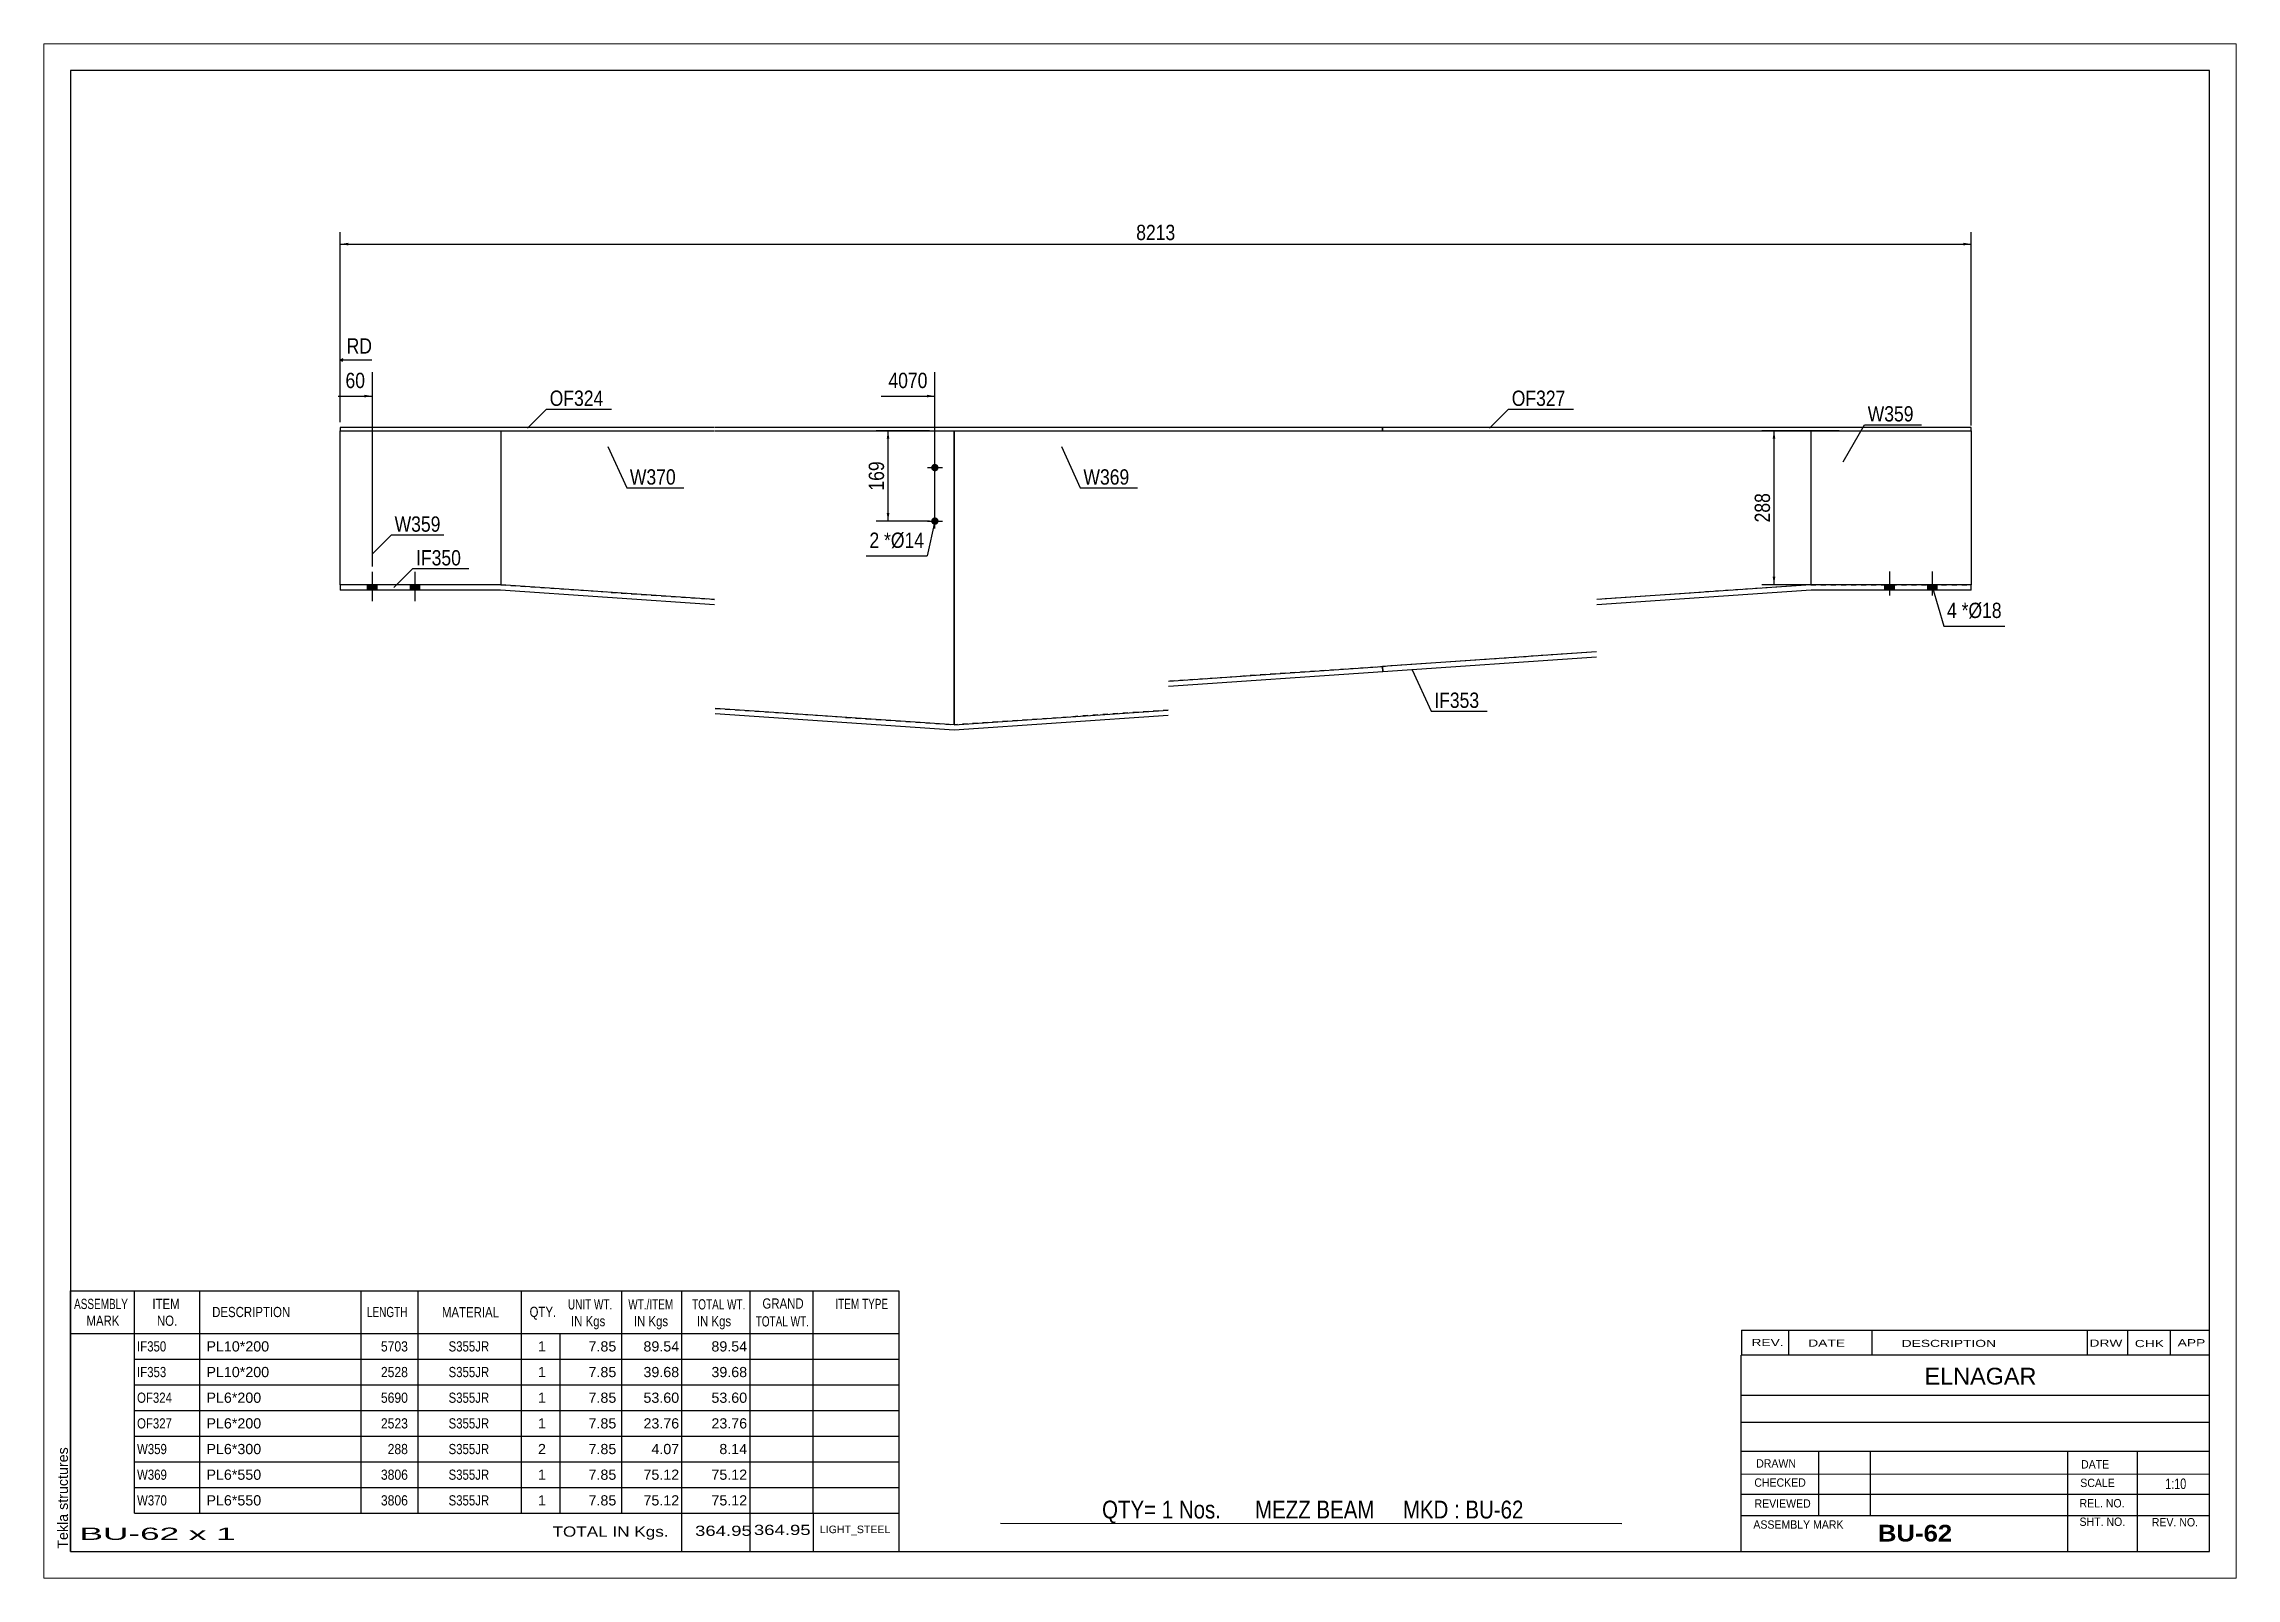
# Paper-space layout 'Layout1' of a CAD drawing. Header units: millimetres. Extents: x 0 to 410, y 0 to 287.
# The model-space entities are those that its viewports show. They can reach past a viewport. Long polylines and large blocks are cut down to what shows.
import ezdxf

# ---------------------------------------------------------------- set-up
doc = ezdxf.new("R2010")
doc.units = ezdxf.units.MM
doc.linetypes.add('DXK_LINE_DOT1', pattern=[1.8814, 0.9407, -0.9407])
doc.layers.add('Viewport layer', color=7, linetype='Continuous', plot=False)
doc.styles.add('Arial', font='ARIAL.TTF', dxfattribs={"height": 0.2})
doc.styles.add('Arial Bold', font='ARIALBD.TTF', dxfattribs={"height": 0.2})
doc.styles.add('Arial Narrow', font='ARIALN.TTF', dxfattribs={"height": 0.2})

# ---------------------------------------------------------------- blocks, each defined once
blk = doc.blocks.new('Unknown-629107507-1211')
at = {"color": 5, "linetype": 'Continuous'}
for p, q in [((349.56, 81.78), (-50.44, 81.78)), ((-50.44, 81.78), (-50.44, -195.22)), ((349.56, -195.22), (349.56, 81.78)), ((-50.44, -195.22), (349.56, -195.22))]:
    blk.add_line(p, q, dxfattribs=at)
at = {"color": 174, "linetype": 'Continuous', "style": 'Arial'}
blk.add_text('Tekla structures', height=1.9102, rotation=90, dxfattribs=at).set_placement((-50.94, -194.72))
blk = doc.blocks.new('Part-629107507-1279 - 1232')
at = {"color": 2, "linetype": 'Continuous'}
for p, q in [((194.92, 15), (194.92, 14.4)), ((234.92, 15), (194.92, 15)), ((194.92, 14.4), (234.92, 14.4)), ((305.02, 15), (235.02, 15)), ((235.02, 14.4), (305.02, 14.4)), ((305.02, 14.4), (305.02, 15))]:
    blk.add_line(p, q, dxfattribs=at)
blk = doc.blocks.new('Bolt-629107507-1442 - 1232')
at = {"linetype": 'Continuous'}
for points in [[(5.1, -15.4), (6.9, -15.4), (6.9, -14.4), (5.1, -14.4)], [(5.1, -15.4), (6.9, -15.4), (6.9, -14.4), (5.1, -14.4)], [(13.1, -15.4), (14.9, -15.4), (14.9, -14.4), (13.1, -14.4)], [(13.1, -15.4), (14.9, -15.4), (14.9, -14.4), (13.1, -14.4)]]:
    blk.add_hatch(color=3, dxfattribs=at).paths.add_polyline_path(points)
at = {"color": 3, "linetype": 'Continuous'}
for p, q in [((6, -17.5), (6, -12)), ((6, -17.5), (6, -12)), ((14, -17.5), (14, -12)), ((14, -17.5), (14, -12)), ((5.1, -15.4), (5.1, -14.4)), ((5.1, -15.4), (5.1, -14.4)), ((6.9, -15.4), (6.9, -14.4)), ((6.9, -15.4), (6.9, -14.4)), ((13.1, -15.4), (13.1, -14.4)), ((13.1, -15.4), (13.1, -14.4)), ((14.9, -15.4), (14.9, -14.4)), ((14.9, -15.4), (14.9, -14.4))]:
    blk.add_line(p, q, dxfattribs=at)
blk = doc.blocks.new('Part-629107507-1257 - 1232')
at = {"color": 2, "linetype": 'Continuous'}
for p, q in [((0, 15), (0, 14.4)), ((70, 15), (0, 15)), ((0, 14.4), (70, 14.4)), ((154.82, 15), (70.1, 15)), ((70.1, 14.4), (154.82, 14.4)), ((194.92, 15), (154.92, 15)), ((154.92, 14.4), (194.92, 14.4)), ((194.92, 14.4), (194.92, 15))]:
    blk.add_line(p, q, dxfattribs=at)
blk = doc.blocks.new('Part-629107507-1301 - 1232')
at = {"color": 2, "linetype": 'Continuous'}
for p, q in [((30, 14.4), (30, -14.4)), ((114.82, 14.4), (114.82, -40.6))]:
    blk.add_line(p, q, dxfattribs=at)
at = {"color": 7, "linetype": 'DXK_LINE_DOT1'}
for p, q in [((30, 14.4), (70, 14.4)), ((70.1, 14.4), (114.82, 14.4)), ((30, -14.4), (70, -17.15)), ((70.1, -37.52), (114.82, -40.6))]:
    blk.add_line(p, q, dxfattribs=at)
blk = doc.blocks.new('Part-629107507-1323 - 1232')
at = {"color": 2, "linetype": 'Continuous'}
for p, q in [((114.82, -40.6), (114.82, 14.4)), ((275.02, 14.4), (275.02, -14.4))]:
    blk.add_line(p, q, dxfattribs=at)
at = {"color": 7, "linetype": 'DXK_LINE_DOT1'}
for p, q in [((114.82, 14.4), (154.82, 14.4)), ((154.92, 14.4), (234.92, 14.4)), ((235.02, 14.4), (275.02, 14.4)), ((275.02, -14.4), (235.02, -17.15)), ((234.92, -26.95), (154.92, -32.45)), ((154.82, -37.85), (114.82, -40.6))]:
    blk.add_line(p, q, dxfattribs=at)
blk = doc.blocks.new('Part-629107507-1405 - 1232')
at = {"color": 2, "linetype": 'Continuous'}
for p, q in [((0, -14.4), (0, 14.4)), ((30, 14.4), (30, -14.4))]:
    blk.add_line(p, q, dxfattribs=at)
at = {"color": 7, "linetype": 'DXK_LINE_DOT1'}
for p, q in [((0, 14.4), (30, 14.4)), ((30, -14.4), (0, -14.4))]:
    blk.add_line(p, q, dxfattribs=at)
blk = doc.blocks.new('Part-629107507-1345 - 1232')
at = {"color": 2, "linetype": 'Continuous'}
for p, q in [((30, -14.4), (0, -14.4)), ((0, -14.4), (0, -15.4)), ((29.97, -15.4), (0, -15.4)), ((70, -18.16), (29.97, -15.4)), ((70, -17.15), (30, -14.4)), ((154.92, -32.45), (194.92, -29.7)), ((194.99, -30.7), (154.92, -33.45)), ((194.92, -29.7), (194.99, -30.7)), ((114.82, -40.6), (70.1, -37.52)), ((114.82, -41.6), (70.1, -38.52)), ((114.82, -40.6), (154.82, -37.85)), ((154.82, -38.85), (114.82, -41.6))]:
    blk.add_line(p, q, dxfattribs=at)
blk = doc.blocks.new('Part-629107507-1367 - 1232')
at = {"color": 2, "linetype": 'Continuous'}
for p, q in [((275.02, -14.4), (235.02, -17.15)), ((275.06, -15.4), (235.02, -18.16)), ((305.02, -14.4), (275.02, -14.4)), ((305.02, -15.4), (275.06, -15.4)), ((305.02, -15.4), (305.02, -14.4)), ((234.92, -26.95), (194.92, -29.7)), ((234.92, -27.95), (194.99, -30.7)), ((194.99, -30.7), (194.92, -29.7))]:
    blk.add_line(p, q, dxfattribs=at)
blk = doc.blocks.new('Part-629107507-1389 - 1232')
at = {"color": 2, "linetype": 'Continuous'}
for p, q in [((275.02, 14.4), (275.02, -14.4)), ((305.02, 14.4), (305.02, -14.4))]:
    blk.add_line(p, q, dxfattribs=at)
at = {"color": 7, "linetype": 'DXK_LINE_DOT1'}
for p, q in [((275.02, 14.4), (305.02, 14.4)), ((275.02, -14.4), (305.02, -14.4))]:
    blk.add_line(p, q, dxfattribs=at)
blk = doc.blocks.new('Bolt-629107507-1441 - 1232')
at = {"linetype": 'Continuous'}
for points in [[(110.5, 7.51, -1), (111.9, 7.51, -1)], [(110.5, -2.49, -1), (111.9, -2.49, -1)]]:
    blk.add_hatch(color=3, dxfattribs=at).paths.add_polyline_path(points)
at = {"color": 3, "linetype": 'Continuous'}
for p, q in [((111.2, 6.11), (111.2, 8.91)), ((109.8, 7.51), (112.6, 7.51)), ((109.8, -2.49), (112.6, -2.49)), ((111.2, -3.89), (111.2, -1.09))]:
    blk.add_line(p, q, dxfattribs=at)
blk = doc.blocks.new('Bolt-629107507-1478 - 1232')
at = {"linetype": 'Continuous'}
for points in [[(288.87, -15.4), (290.67, -15.4), (290.67, -14.4), (288.87, -14.4)], [(288.87, -15.4), (290.67, -15.4), (290.67, -14.4), (288.87, -14.4)], [(296.87, -15.4), (298.67, -15.4), (298.67, -14.4), (296.87, -14.4)], [(296.87, -15.4), (298.67, -15.4), (298.67, -14.4), (296.87, -14.4)]]:
    blk.add_hatch(color=3, dxfattribs=at).paths.add_polyline_path(points)
at = {"color": 3, "linetype": 'Continuous'}
for p, q in [((289.77, -16.4), (289.77, -11.9)), ((289.77, -16.4), (289.77, -11.9)), ((297.77, -16.4), (297.77, -11.9)), ((297.77, -16.4), (297.77, -11.9)), ((288.87, -15.4), (288.87, -14.4)), ((288.87, -15.4), (288.87, -14.4)), ((290.67, -15.4), (290.67, -14.4)), ((290.67, -15.4), (290.67, -14.4)), ((296.87, -15.4), (296.87, -14.4)), ((296.87, -15.4), (296.87, -14.4)), ((298.67, -15.4), (298.67, -14.4)), ((298.67, -15.4), (298.67, -14.4))]:
    blk.add_line(p, q, dxfattribs=at)
blk = doc.blocks.new('StraightDimension-629107507-1532 - 1232')
at = {"linetype": 'Continuous'}
blk.add_hatch(color=7, dxfattribs=at).paths.add_polyline_path([(4.5, 21.14), (6, 20.89), (4.5, 20.64)])
at = {"color": 7, "linetype": 'Continuous'}
for p, q in [((6, -11), (6, 25.39)), ((-0.41, 20.89), (6, 20.89))]:
    blk.add_line(p, q, dxfattribs=at)
at = {"color": 0, "linetype": 'Continuous'}
blk.add_wipeout([(6.53, 28.24), (6.53, 32.44), (0.59, 32.44), (0.59, 28.24)], dxfattribs=at)
at = {"color": 3, "linetype": 'Continuous', "style": 'Arial Narrow'}
blk.add_text('RD', height=2.863, dxfattribs=at).set_placement((1.19, 28.84))
at = {"color": 0}
blk.add_wipeout([(5.22, 21.79), (5.22, 25.99), (0.37, 25.99), (0.37, 21.79)], dxfattribs=at)
at = {"color": 7, "linetype": 'Continuous'}
for p, q in [((0, 16), (0, 32.14)), ((0.5, 27.89), (0, 27.64)), ((0.5, 27.39), (0, 27.64)), ((5.93, 27.64), (0, 27.64))]:
    blk.add_line(p, q, dxfattribs=at)
at = {"color": 3, "style": 'Arial Narrow'}
blk.add_text('60', height=2.863, dxfattribs=at).set_placement((0.97, 22.39))
blk = doc.blocks.new('StraightDimension-629107507-1489 - 1232')
at = {"linetype": 'Continuous'}
for points in [[(102.19, 12.9), (102.44, 14.4), (102.69, 12.9)], [(102.69, -0.99), (102.44, -2.49), (102.19, -0.99)]]:
    blk.add_hatch(color=7, dxfattribs=at).paths.add_polyline_path(points)
at = {"color": 7, "linetype": 'Continuous'}
for p, q in [((110.2, 14.4), (100.19, 14.4)), ((102.44, -2.49), (102.44, 14.4)), ((110.2, -2.49), (100.19, -2.49))]:
    blk.add_line(p, q, dxfattribs=at)
at = {"color": 0}
blk.add_wipeout([(102.29, 9.3), (98.09, 9.3), (98.09, 2.61), (102.29, 2.61)], dxfattribs=at)
at = {"color": 3, "style": 'Arial Narrow'}
blk.add_text('169', height=2.863, rotation=90.0002, dxfattribs=at).set_placement((101.69, 3.21))
blk = doc.blocks.new('StraightDimension-629107507-1510 - 1232')
at = {"linetype": 'Continuous'}
for points in [[(267.88, 12.9), (268.13, 14.4), (268.38, 12.9)], [(268.38, -12.9), (268.13, -14.4), (267.88, -12.9)]]:
    blk.add_hatch(color=7, dxfattribs=at).paths.add_polyline_path(points)
at = {"color": 7, "linetype": 'Continuous'}
for p, q in [((280.3, 14.4), (265.88, 14.4)), ((268.13, -14.4), (268.13, 14.4)), ((280.43, -14.4), (265.88, -14.4))]:
    blk.add_line(p, q, dxfattribs=at)
at = {"color": 0}
blk.add_wipeout([(267.98, 3.34), (263.78, 3.34), (263.78, -3.34), (267.98, -3.34)], dxfattribs=at)
at = {"color": 3, "style": 'Arial Narrow'}
blk.add_text('288', height=2.863, rotation=90.0002, dxfattribs=at).set_placement((267.38, -2.74))
blk = doc.blocks.new('StraightDimension-629107507-1531 - 1232')
at = {"linetype": 'Continuous'}
blk.add_hatch(color=7, dxfattribs=at).paths.add_polyline_path([(109.7, 21.14), (111.2, 20.89), (109.7, 20.64)])
at = {"color": 7, "linetype": 'Continuous'}
for p, q in [((111.2, -1.49), (111.2, 25.39)), ((101.13, 20.89), (111.2, 20.89))]:
    blk.add_line(p, q, dxfattribs=at)
at = {"color": 0}
blk.add_wipeout([(110.42, 21.79), (110.42, 25.99), (101.91, 25.99), (101.91, 21.79)], dxfattribs=at)
at = {"color": 3, "style": 'Arial Narrow'}
blk.add_text('4070', height=2.863, dxfattribs=at).set_placement((102.51, 22.39))
blk = doc.blocks.new('StraightDimension-629107507-1834 - 1232')
at = {"linetype": 'Continuous'}
for points in [[(1.5, 49.07), (0, 49.32), (1.5, 49.57)], [(303.52, 49.57), (305.02, 49.32), (303.52, 49.07)]]:
    blk.add_hatch(color=7, dxfattribs=at).paths.add_polyline_path(points)
at = {"color": 7, "linetype": 'Continuous'}
for p, q in [((0, 16), (0, 51.57)), ((0, 49.32), (305.02, 49.32)), ((305.02, 15.4), (305.02, 51.57))]:
    blk.add_line(p, q, dxfattribs=at)
at = {"color": 0}
blk.add_wipeout([(156.77, 49.47), (156.77, 53.67), (148.25, 53.67), (148.25, 49.47)], dxfattribs=at)
at = {"color": 3, "style": 'Arial Narrow'}
blk.add_text('8213', height=2.863, dxfattribs=at).set_placement((148.85, 50.07))
blk = doc.blocks.new('CBS_BOM-629107507-1855')
at = {"color": 7, "linetype": 'Continuous'}
for p, q in [((-50.47, -154.46), (-50.47, -146.46)), ((-50.47, -146.46), (104.45, -146.46)), ((-38.47, -154.46), (-38.47, -146.46)), ((-26.28, -154.46), (-26.28, -146.46)), ((3.88, -154.46), (3.88, -146.46)), ((14.56, -154.46), (14.56, -146.46)), ((33.88, -154.46), (33.88, -146.46)), ((52.68, -154.46), (52.68, -146.46)), ((63.89, -154.46), (63.89, -146.46)), ((76.68, -154.46), (76.68, -146.46)), ((88.43, -154.46), (88.43, -146.46)), ((104.45, -146.46), (104.45, -154.45)), ((-50.47, -154.46), (104.45, -154.46)), ((-50.47, -159.26), (-50.47, -154.46)), ((-38.47, -159.26), (-38.47, -154.46)), ((-26.28, -159.26), (-26.28, -154.46)), ((3.88, -159.26), (3.88, -154.46)), ((14.56, -159.26), (14.56, -154.46)), ((33.88, -159.26), (33.88, -154.46)), ((41.14, -159.26), (41.14, -154.46)), ((52.68, -159.26), (52.68, -154.46)), ((63.89, -159.26), (63.89, -154.46)), ((76.68, -159.26), (76.68, -154.46)), ((88.44, -159.26), (88.44, -154.46)), ((104.45, -154.46), (104.45, -159.26)), ((-50.47, -164.06), (-50.47, -159.26)), ((-38.47, -159.26), (104.45, -159.26)), ((-38.47, -164.06), (-38.47, -159.26)), ((-26.28, -164.06), (-26.28, -159.26)), ((3.88, -164.06), (3.88, -159.26)), ((14.56, -164.06), (14.56, -159.26)), ((33.88, -164.06), (33.88, -159.26)), ((41.14, -164.06), (41.14, -159.26)), ((52.68, -164.06), (52.68, -159.26)), ((63.89, -164.06), (63.89, -159.26)), ((76.68, -164.06), (76.68, -159.26)), ((88.44, -164.06), (88.44, -159.26)), ((104.45, -159.26), (104.45, -164.06)), ((-50.47, -168.86), (-50.47, -164.06)), ((-38.47, -164.06), (104.45, -164.06)), ((-38.47, -168.86), (-38.47, -164.06)), ((-26.28, -168.86), (-26.28, -164.06)), ((3.88, -168.86), (3.88, -164.06)), ((14.56, -168.86), (14.56, -164.06)), ((33.88, -168.86), (33.88, -164.06)), ((41.14, -168.86), (41.14, -164.06)), ((52.68, -168.86), (52.68, -164.06)), ((63.89, -168.86), (63.89, -164.06)), ((76.68, -168.86), (76.68, -164.06)), ((88.44, -168.86), (88.44, -164.06)), ((104.45, -164.06), (104.45, -168.86)), ((-50.47, -173.66), (-50.47, -168.86)), ((-38.47, -168.86), (104.45, -168.86)), ((-38.47, -173.66), (-38.47, -168.86)), ((-26.28, -173.66), (-26.28, -168.86)), ((3.88, -173.66), (3.88, -168.86)), ((14.56, -173.66), (14.56, -168.86)), ((33.88, -173.66), (33.88, -168.86)), ((41.14, -173.66), (41.14, -168.86)), ((52.68, -173.66), (52.68, -168.86)), ((63.89, -173.66), (63.89, -168.86)), ((76.68, -173.66), (76.68, -168.86)), ((88.44, -173.66), (88.44, -168.86)), ((104.45, -168.86), (104.45, -173.66)), ((-50.47, -178.46), (-50.47, -173.66)), ((-38.47, -173.66), (104.45, -173.66)), ((-38.47, -178.46), (-38.47, -173.66)), ((-26.28, -178.46), (-26.28, -173.66)), ((3.88, -178.46), (3.88, -173.66)), ((14.56, -178.46), (14.56, -173.66)), ((33.88, -178.46), (33.88, -173.66)), ((41.14, -178.46), (41.14, -173.66)), ((52.68, -178.46), (52.68, -173.66)), ((63.89, -178.46), (63.89, -173.66)), ((76.68, -178.46), (76.68, -173.66)), ((88.44, -178.46), (88.44, -173.66)), ((104.45, -173.66), (104.45, -178.46)), ((-50.47, -183.26), (-50.47, -178.46)), ((-38.47, -178.46), (104.45, -178.46)), ((-38.47, -183.26), (-38.47, -178.46)), ((-26.28, -183.26), (-26.28, -178.46)), ((3.88, -183.26), (3.88, -178.46)), ((14.56, -183.26), (14.56, -178.46)), ((33.88, -183.26), (33.88, -178.46)), ((41.14, -183.26), (41.14, -178.46)), ((52.68, -183.26), (52.68, -178.46)), ((63.89, -183.26), (63.89, -178.46)), ((76.68, -183.26), (76.68, -178.46)), ((88.44, -183.26), (88.44, -178.46)), ((104.45, -178.46), (104.45, -183.26)), ((-50.47, -188.06), (-50.47, -183.26)), ((-38.47, -183.26), (104.45, -183.26)), ((-38.47, -188.06), (-38.47, -183.26)), ((-26.28, -188.06), (-26.28, -183.26)), ((3.88, -188.06), (3.88, -183.26)), ((14.56, -188.06), (14.56, -183.26)), ((33.88, -188.06), (33.88, -183.26)), ((41.14, -188.06), (41.14, -183.26)), ((52.68, -188.06), (52.68, -183.26)), ((63.89, -188.06), (63.89, -183.26)), ((76.68, -188.06), (76.68, -183.26)), ((88.44, -188.06), (88.44, -183.26)), ((104.45, -183.26), (104.45, -188.06)), ((-50.47, -195.26), (-50.47, -188.08)), ((-38.47, -188.06), (104.45, -188.06)), ((63.89, -195.26), (63.89, -188.08)), ((76.68, -195.26), (76.68, -188.08)), ((88.48, -195.26), (88.48, -188.08)), ((104.45, -188.06), (104.45, -195.26)), ((-50.47, -195.26), (104.45, -195.26))]:
    blk.add_line(p, q, dxfattribs=at)
at = {"color": 3, "linetype": 'Continuous', "style": 'Arial'}
for s, height, width, p in [('ASSEMBLY', 1.91, 0.7, (-49.79, -149.88)), ('MARK', 1.91, 0.8, (-47.47, -153.02)), ('ITEM', 1.91, 0.8, (-35.14, -149.88)), ('NO.', 1.91, 0.8, (-34.29, -153.02)), ('DESCRIPTION', 1.9102, 0.8, (-23.96, -151.39)), ('LENGTH', 1.91, 0.7, (4.99, -151.39)), ('MATERIAL', 1.91, 0.8, (19.01, -151.43)), ('QTY.', 1.91, 0.8, (35.4, -151.36)), ('UNIT WT.', 1.91, 0.7, (42.57, -149.96)), ('IN Kgs', 1.91, 0.8, (43.15, -153.1)), ('WT./ITEM', 1.91, 0.7, (53.86, -149.96)), ('IN Kgs', 1.91, 0.8, (54.9, -153.1)), ('TOTAL WT.', 1.91, 0.7, (65.8, -149.96)), ('IN Kgs', 1.91, 0.8, (66.69, -153.1)), ('TOTAL WT.', 1.91, 0.7, (77.69, -153.14)), ('GRAND', 1.91, 0.8, (78.95, -149.8)), ('ITEM TYPE', 1.91, 0.7, (92.59, -149.88))]:
    blk.add_text(s, height=height, dxfattribs=dict(at, width=width)).set_placement(p)
at = {"color": 7, "linetype": 'Continuous', "style": 'Arial'}
for s, width, p in [('IF350', 0.8, (-38.01, -157.82)), ('5703', 0.85, (7.6, -157.82)), ('S355JR', 0.8, (20.25, -157.82)), ('IF353', 0.8, (-38.01, -162.62)), ('2528', 0.85, (7.6, -162.62)), ('S355JR', 0.8, (20.25, -162.62)), ('OF324', 0.8, (-38.01, -167.42)), ('5690', 0.85, (7.6, -167.42)), ('S355JR', 0.8, (20.25, -167.42)), ('OF327', 0.8, (-38.01, -172.22)), ('2523', 0.85, (7.6, -172.22)), ('S355JR', 0.8, (20.25, -172.22)), ('W359', 0.8, (-38.01, -177.02)), ('288', 0.85, (8.86, -177.02)), ('S355JR', 0.8, (20.25, -177.02)), ('W369', 0.8, (-38.01, -181.82)), ('3806', 0.85, (7.6, -181.82)), ('S355JR', 0.8, (20.25, -181.82)), ('W370', 0.8, (-38.01, -186.62)), ('3806', 0.85, (7.6, -186.62)), ('S355JR', 0.8, (20.25, -186.62))]:
    blk.add_text(s, height=1.91, dxfattribs=dict(at, width=width)).set_placement(p)
for s, p in [('PL10*200', (-25.03, -157.82)), ('1', (36.97, -157.82)), ('7.85', (46.43, -157.82)), ('89.54', (56.7, -157.82)), ('89.54', (69.41, -157.82)), ('PL10*200', (-25.03, -162.62)), ('1', (36.97, -162.62)), ('7.85', (46.43, -162.62)), ('39.68', (56.7, -162.62)), ('39.68', (69.41, -162.62)), ('PL6*200', (-25.03, -167.42)), ('1', (36.97, -167.42)), ('7.85', (46.43, -167.42)), ('53.60', (56.7, -167.42)), ('53.60', (69.41, -167.42)), ('PL6*200', (-25.03, -172.22)), ('1', (36.97, -172.22)), ('7.85', (46.43, -172.22)), ('23.76', (56.7, -172.22)), ('23.76', (69.41, -172.22)), ('PL6*300', (-25.03, -177.02)), ('2', (36.97, -177.02)), ('7.85', (46.43, -177.02)), ('4.07', (58.18, -177.02)), ('8.14', (70.89, -177.02)), ('PL6*550', (-25.03, -181.82)), ('1', (36.97, -181.82)), ('7.85', (46.43, -181.82)), ('75.12', (56.7, -181.82)), ('75.12', (69.41, -181.82)), ('PL6*550', (-25.03, -186.62)), ('1', (36.97, -186.62)), ('7.85', (46.43, -186.62)), ('75.12', (56.7, -186.62)), ('75.12', (69.41, -186.62))]:
    blk.add_text(s, height=1.91, dxfattribs=at).set_placement(p)
at = {"color": 6, "linetype": 'Continuous', "style": 'Arial'}
for s, height, width, p in [('BU-62 x 1', 2.292, 2.05, (-48.75, -193.06)), ('TOTAL IN Kgs.', 1.9102, 1.2, (39.69, -192.46)), ('364.95', 1.91, 1.3, (66.35, -192.31)), ('364.95', 1.91, 1.3, (77.35, -192.15))]:
    blk.add_text(s, height=height, dxfattribs=dict(at, width=width)).set_placement(p)
blk.add_text('LIGHT_STEEL', height=1.4135, dxfattribs=at).set_placement((89.7, -191.8))
blk = doc.blocks.new('CBS_CALLOFF-629107507-1856')
at = {"color": 7, "linetype": 'Continuous'}
blk.add_line((123.44, -189.96), (239.67, -189.97), dxfattribs=at)
at = {"color": 3, "linetype": 'Continuous', "style": 'Arial Narrow'}
blk.add_text('QTY= 1 Nos.      MEZZ BEAM     MKD : BU-62', height=3.3405, dxfattribs=at).set_placement((142.47, -189.06))
blk = doc.blocks.new('CBS_NAME_BLOG-629107507-1857')
at = {"color": 7, "linetype": 'Continuous'}
for p, q in [((261.97, -158.47), (349.48, -158.47)), ((261.97, -195.18), (261.97, -158.48)), ((261.97, -166.01), (349.49, -166.01)), ((262.04, -171.06), (349.56, -171.06)), ((261.97, -176.44), (349.48, -176.44)), ((276.49, -188.54), (276.49, -176.44)), ((286.17, -188.52), (286.17, -176.45)), ((323.09, -195.18), (323.09, -176.45)), ((336.14, -195.18), (336.14, -176.44)), ((261.97, -180.74), (349.56, -180.72)), ((261.97, -184.48), (349.48, -184.48)), ((261.97, -188.53), (349.48, -188.53)), ((261.97, -195.22), (349.56, -195.22))]:
    blk.add_line(p, q, dxfattribs=at)
at = {"color": 3, "linetype": 'Continuous', "style": 'Arial'}
blk.add_text('ELNAGAR', height=3.133, dxfattribs=at).set_placement((296.29, -164))
at = {"color": 3, "linetype": 'Continuous'}
for s, height, style, width, p in [('DRAWN', 1.566, 'Arial', 0.9, (264.8, -179.54)), ('DATE', 1.566, 'Arial', 0.9, (325.56, -179.71)), ('CHECKED', 1.566, 'Arial', 0.9, (264.45, -183.12)), ('SCALE', 1.566, 'Arial', 0.9, (325.41, -183.18)), ('1:10', 1.957, 'Arial Narrow', 0.9, (341.3, -183.54)), ('REVIEWED', 1.566, 'Arial', 0.9, (264.49, -187.04)), ('REL. NO.', 1.566, 'Arial', 0.9, (325.27, -186.99)), ('ASSEMBLY MARK', 1.5663, 'Arial', 0.9, (264.27, -190.97)), ('BU-62', 3.131, 'Arial Bold', 1.1, (287.55, -193.37)), ('SHT. NO.', 1.566, 'Arial', 0.9, (325.27, -190.45)), ('REV. NO.', 1.566, 'Arial', 0.9, (338.79, -190.54))]:
    blk.add_text(s, height=height, dxfattribs=dict(at, style=style, width=width)).set_placement(p)
blk = doc.blocks.new('CBS_REVISION-629107507-1858')
at = {"color": 7, "linetype": 'Continuous'}
for p, q in [((262.05, -153.84), (349.55, -153.84)), ((262.05, -153.84), (262.05, -158.47)), ((270.85, -153.84), (270.85, -158.47)), ((286.44, -153.84), (286.44, -158.41)), ((326.7, -153.84), (326.7, -158.47)), ((334.24, -153.84), (334.24, -158.47)), ((342.19, -153.84), (342.19, -158.47)), ((262.05, -158.47), (349.55, -158.47))]:
    blk.add_line(p, q, dxfattribs=at)
at = {"color": 7, "style": 'Arial Narrow', "width": 1.7}
for s, height, p in [('REV.', 1.326, (263.91, -156.8)), ('DATE', 1.326, (274.53, -156.91)), ('DESCRIPTION', 1.3257, (292.01, -156.97)), ('DRW', 1.326, (327.13, -156.91)), ('CHK', 1.326, (335.61, -157)), ('APP', 1.326, (343.62, -156.84))]:
    blk.add_text(s, height=height, dxfattribs=at).set_placement(p)
blk = doc.blocks.new('Mark-629107507-1252 - 1232')
at = {"color": 0}
blk.add_wipeout([(49.21, 19.06), (49.21, 22.06), (39.16, 22.06), (39.16, 19.06)], dxfattribs=at)
blk.add_wipeout([(49.21, 19.06), (49.21, 22.06), (39.16, 22.06), (39.16, 19.06)], dxfattribs=at)
at = {"color": 7, "linetype": 'Continuous'}
for p, q in [((35.02, 14.92), (38.56, 18.46)), ((38.56, 18.46), (50.71, 18.46))]:
    blk.add_line(p, q, dxfattribs=at)
at = {"color": 3, "style": 'Arial Narrow'}
blk.add_text('OF324', height=2.863, dxfattribs=at).set_placement((39.16, 19.06))
blk = doc.blocks.new('Mark-629107507-1275 - 1232')
at = {"color": 0}
blk.add_wipeout([(229.13, 19.05), (229.13, 22.05), (219.08, 22.05), (219.08, 19.05)], dxfattribs=at)
blk.add_wipeout([(229.13, 19.05), (229.13, 22.05), (219.08, 22.05), (219.08, 19.05)], dxfattribs=at)
at = {"color": 7, "linetype": 'Continuous'}
for p, q in [((214.95, 14.91), (218.48, 18.45)), ((218.48, 18.45), (230.63, 18.45))]:
    blk.add_line(p, q, dxfattribs=at)
at = {"color": 3, "style": 'Arial Narrow'}
blk.add_text('OF327', height=2.863, dxfattribs=at).set_placement((219.08, 19.05))
blk = doc.blocks.new('Mark-629107507-1297 - 1232')
at = {"color": 0}
blk.add_wipeout([(62.75, 4.33), (62.75, 7.33), (54.16, 7.33), (54.16, 4.33)], dxfattribs=at)
blk.add_wipeout([(62.75, 4.33), (62.75, 7.33), (54.16, 7.33), (54.16, 4.33)], dxfattribs=at)
at = {"color": 7, "linetype": 'Continuous'}
for p, q in [((50.02, 11.47), (53.56, 3.73)), ((53.56, 3.73), (64.25, 3.73))]:
    blk.add_line(p, q, dxfattribs=at)
at = {"color": 3, "style": 'Arial Narrow'}
blk.add_text('W370', height=2.863, dxfattribs=at).set_placement((54.16, 4.33))
blk = doc.blocks.new('Mark-629107507-1319 - 1232')
at = {"color": 0}
blk.add_wipeout([(147.57, 4.33), (147.57, 7.33), (138.98, 7.33), (138.98, 4.33)], dxfattribs=at)
blk.add_wipeout([(147.57, 4.33), (147.57, 7.33), (138.98, 7.33), (138.98, 4.33)], dxfattribs=at)
at = {"color": 7, "linetype": 'Continuous'}
for p, q in [((134.85, 11.47), (138.38, 3.73)), ((138.38, 3.73), (149.07, 3.73))]:
    blk.add_line(p, q, dxfattribs=at)
at = {"color": 3, "style": 'Arial Narrow'}
blk.add_text('W369', height=2.863, dxfattribs=at).set_placement((138.98, 4.33))
blk = doc.blocks.new('Mark-629107507-1341 - 1232')
at = {"color": 0}
blk.add_wipeout([(22.57, -10.79), (22.57, -7.79), (14.17, -7.79), (14.17, -10.79)], dxfattribs=at)
blk.add_wipeout([(22.57, -10.79), (22.57, -7.79), (14.17, -7.79), (14.17, -10.79)], dxfattribs=at)
at = {"color": 7, "linetype": 'Continuous'}
for p, q in [((10.03, -14.92), (13.57, -11.39)), ((13.57, -11.39), (24.07, -11.39))]:
    blk.add_line(p, q, dxfattribs=at)
at = {"color": 3, "style": 'Arial Narrow'}
blk.add_text('IF350', height=2.863, dxfattribs=at).set_placement((14.17, -10.79))
blk = doc.blocks.new('Mark-629107507-1363 - 1232')
at = {"color": 0}
blk.add_wipeout([(213, -37.43), (213, -34.43), (204.59, -34.43), (204.59, -37.43)], dxfattribs=at)
blk.add_wipeout([(213, -37.43), (213, -34.43), (204.59, -34.43), (204.59, -37.43)], dxfattribs=at)
at = {"color": 7, "linetype": 'Continuous'}
for p, q in [((200.46, -30.29), (203.99, -38.03)), ((203.99, -38.03), (214.5, -38.03))]:
    blk.add_line(p, q, dxfattribs=at)
at = {"color": 3, "style": 'Arial Narrow'}
blk.add_text('IF353', height=2.863, dxfattribs=at).set_placement((204.59, -37.43))
blk = doc.blocks.new('Mark-629107507-1385 - 1232')
at = {"color": 0}
blk.add_wipeout([(294.24, 16.14), (294.24, 19.14), (285.65, 19.14), (285.65, 16.14)], dxfattribs=at)
blk.add_wipeout([(294.24, 16.14), (294.24, 19.14), (285.65, 19.14), (285.65, 16.14)], dxfattribs=at)
at = {"color": 7, "linetype": 'Continuous'}
for p, q in [((281.05, 8.61), (285.05, 15.54)), ((285.05, 15.54), (295.74, 15.54))]:
    blk.add_line(p, q, dxfattribs=at)
at = {"color": 3, "style": 'Arial Narrow'}
blk.add_text('W359', height=2.863, dxfattribs=at).set_placement((285.65, 16.14))
blk = doc.blocks.new('Mark-629107507-1401 - 1232')
at = {"color": 0}
blk.add_wipeout([(18.75, -4.48), (18.75, -1.48), (10.16, -1.48), (10.16, -4.48)], dxfattribs=at)
blk.add_wipeout([(18.75, -4.48), (18.75, -1.48), (10.16, -1.48), (10.16, -4.48)], dxfattribs=at)
at = {"color": 7, "linetype": 'Continuous'}
for p, q in [((6.03, -8.61), (9.56, -5.08)), ((9.56, -5.08), (19.35, -5.08))]:
    blk.add_line(p, q, dxfattribs=at)
at = {"color": 3, "style": 'Arial Narrow'}
blk.add_text('W359', height=2.863, dxfattribs=at).set_placement((10.16, -4.48))
blk = doc.blocks.new('Mark-629107507-1437 - 1232')
at = {"color": 0}
blk.add_wipeout([(100.79, -7.5), (100.79, -4.5), (98.96, -4.5), (98.96, -7.5)], dxfattribs=at)
blk.add_wipeout([(100.79, -7.5), (100.79, -4.5), (98.96, -4.5), (98.96, -7.5)], dxfattribs=at)
blk.add_wipeout([(102.97, -7.5), (102.97, -4.5), (101.69, -4.5), (101.69, -7.5)], dxfattribs=at)
blk.add_wipeout([(102.97, -7.5), (102.97, -4.5), (101.69, -4.5), (101.69, -7.5)], dxfattribs=at)
at = {"color": 3, "style": 'Arial Narrow'}
blk.add_text('2', height=2.86, dxfattribs=at).set_placement((98.96, -7.5))
at = {"color": 0}
blk.add_wipeout([(109.18, -7.5), (109.18, -4.5), (102.97, -4.5), (102.97, -7.5)], dxfattribs=at)
blk.add_wipeout([(109.18, -7.5), (109.18, -4.5), (102.97, -4.5), (102.97, -7.5)], dxfattribs=at)
at = {"color": 7, "linetype": 'Continuous'}
for p in [(111.2, -2.49), (98.36, -9)]:
    blk.add_line(p, (109.78, -9), dxfattribs=at)
at = {"color": 3, "style": 'Arial Narrow'}
for s, height, p in [('*', 2.86, (101.69, -7.5)), ('Ø14', 2.863, (102.97, -7.5))]:
    blk.add_text(s, height=height, dxfattribs=at).set_placement(p)
blk = doc.blocks.new('Mark-629107507-1474 - 1232')
at = {"color": 0}
blk.add_wipeout([(302.32, -20.62), (302.32, -17.62), (300.49, -17.62), (300.49, -20.62)], dxfattribs=at)
blk.add_wipeout([(302.32, -20.62), (302.32, -17.62), (300.49, -17.62), (300.49, -20.62)], dxfattribs=at)
at = {"color": 7, "linetype": 'Continuous'}
blk.add_line((297.77, -14.9), (299.89, -22.12), dxfattribs=at)
at = {"color": 0}
blk.add_wipeout([(304.49, -20.62), (304.49, -17.62), (303.22, -17.62), (303.22, -20.62)], dxfattribs=at)
blk.add_wipeout([(304.49, -20.62), (304.49, -17.62), (303.22, -17.62), (303.22, -20.62)], dxfattribs=at)
at = {"color": 3, "style": 'Arial Narrow'}
blk.add_text('4', height=2.86, dxfattribs=at).set_placement((300.49, -20.62))
at = {"color": 0}
blk.add_wipeout([(310.71, -20.62), (310.71, -17.62), (304.49, -17.62), (304.49, -20.62)], dxfattribs=at)
blk.add_wipeout([(310.71, -20.62), (310.71, -17.62), (304.49, -17.62), (304.49, -20.62)], dxfattribs=at)
at = {"color": 7, "linetype": 'Continuous'}
blk.add_line((299.89, -22.12), (311.31, -22.12), dxfattribs=at)
at = {"color": 3, "style": 'Arial Narrow'}
for s, height, p in [('*', 2.86, (303.22, -20.62)), ('Ø18', 2.863, (304.49, -20.62))]:
    blk.add_text(s, height=height, dxfattribs=at).set_placement(p)

msp = doc.modelspace()

# ---------------------------------------------------------------- block references
for name in ['Unknown-629107507-1211', 'Part-629107507-1257 - 1232', 'Part-629107507-1405 - 1232', 'Part-629107507-1301 - 1232', 'Part-629107507-1323 - 1232', 'Part-629107507-1279 - 1232', 'Part-629107507-1389 - 1232', 'Bolt-629107507-1441 - 1232', 'Bolt-629107507-1442 - 1232', 'Bolt-629107507-1478 - 1232', 'Part-629107507-1345 - 1232', 'Part-629107507-1367 - 1232', 'CBS_BOM-629107507-1855', 'CBS_REVISION-629107507-1858', 'CBS_NAME_BLOG-629107507-1857', 'CBS_CALLOFF-629107507-1856']:
    msp.add_blockref(name, (0, 0))

# ---------------------------------------------------------------- next in the draw order: block references
for name in ['StraightDimension-629107507-1532 - 1232', 'StraightDimension-629107507-1489 - 1232', 'StraightDimension-629107507-1510 - 1232', 'Mark-629107507-1297 - 1232', 'Mark-629107507-1319 - 1232', 'Mark-629107507-1341 - 1232', 'Mark-629107507-1474 - 1232', 'Mark-629107507-1363 - 1232']:
    msp.add_blockref(name, (0, 0))

# ---------------------------------------------------------------- next in the draw order: block references
for name in ['StraightDimension-629107507-1531 - 1232', 'Mark-629107507-1401 - 1232']:
    msp.add_blockref(name, (0, 0))

# ---------------------------------------------------------------- next in the draw order: block references
for name in ['StraightDimension-629107507-1834 - 1232', 'Mark-629107507-1437 - 1232']:
    msp.add_blockref(name, (0, 0))

# ---------------------------------------------------------------- next in the draw order: block references
for name in ['Mark-629107507-1252 - 1232', 'Mark-629107507-1275 - 1232', 'Mark-629107507-1385 - 1232']:
    msp.add_blockref(name, (0, 0))

psp = doc.layouts.get("Layout1")

# ---------------------------------------------------------------- viewports
at = {"layer": 'Viewport layer', "view_target_point": (149.56, -56.72)}
psp.add_viewport(center=(205, 143.5), size=(410, 287), view_center_point=(0, 0), view_height=287, dxfattribs=at)

doc.saveas('drawing.dxf')
